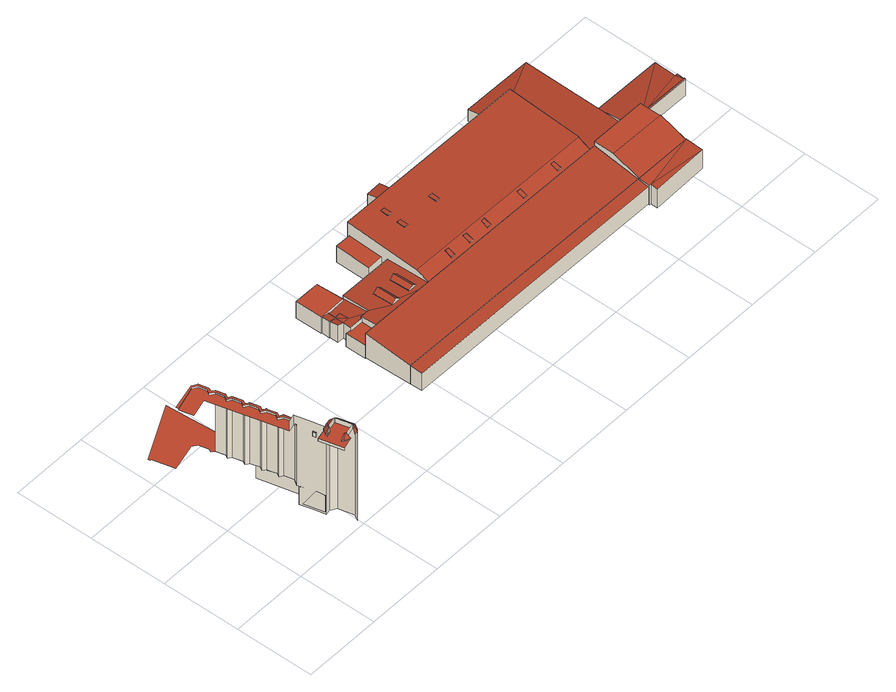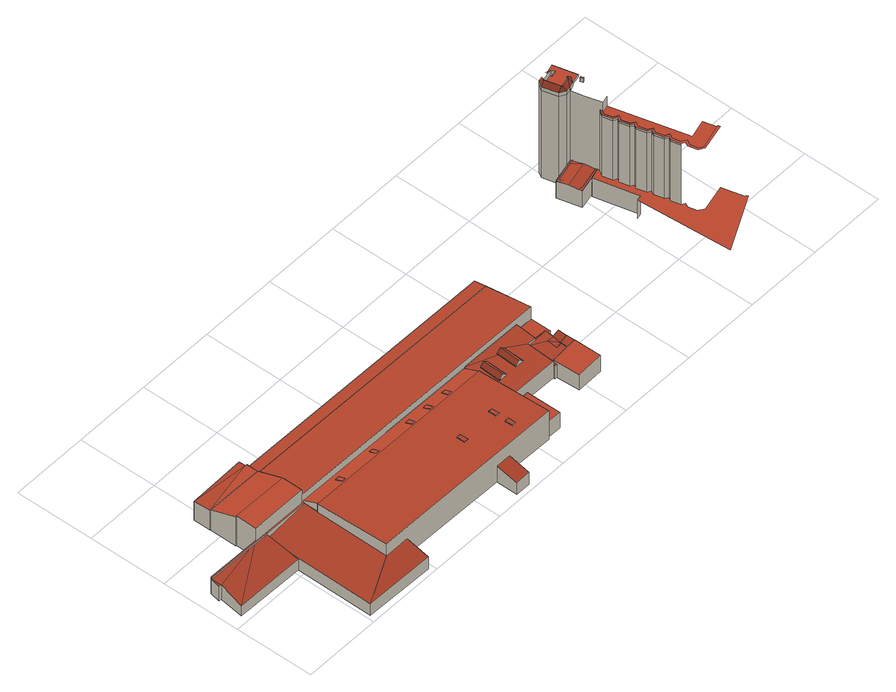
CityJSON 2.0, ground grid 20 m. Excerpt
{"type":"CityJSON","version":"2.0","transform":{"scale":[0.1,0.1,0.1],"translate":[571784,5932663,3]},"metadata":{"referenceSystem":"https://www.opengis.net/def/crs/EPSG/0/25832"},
"CityObjects":{
"building1":{"type":"Building","attributes":{"Grundfläche 2D":"2088.692137","Grundhöhe NN":"3.072"},"children":["building1-1"],"geometry":[{"type":"MultiSurface","lod":"3","boundaries":[[[0,1,2,3]],[[4,5,6,7]],[[8,9,10,11]],[[12,0,3,13]],[[14,15,10,9,16]],[[17,4,7,18,19]],[[20,21,6]],[[7,6,21,18]],[[22,16,9,23]],[[24,4,17,25]],[[11,10,15,26]],[[22,27,28,14,16]],[[29,30,31,12,13,8,11]],[[25,17,19,32]],[[19,18,21,33,32]],[[29,11,26,34,30]],[[25,32,33,24]],[[35,33,21,36]],[[27,22,23,37]],[[28,38,26,15,14]],[[35,39,40,41,42,43,38,37,23,9,8,13,3,2,44,5,4,24,33]],[[28,27,37,38]],[[38,43,34,26]],[[45,46,47,48]],[[30,34,49]],[[30,49,50,51,52,31]],[[43,42,53,34]],[[39,35,36,54]],[[55,56,57,58,59,60,61,62,46,45,63,64,65,66,67,68,69]],[[70,54,71]],[[49,34,53,72]],[[73,74,75,76,77,78,79,80,81,82,47,46,62,83,84,85,86,87,88,89,90,91,92,93]],[[67,94,95,68]],[[67,50,49,72,94]],[[61,96,83,62]],[[85,84,97,98]],[[59,99,100,101,102,60]],[[88,87,103,104]],[[85,98,105,86]],[[100,99,59,58,106,107]],[[91,90,108,109]],[[88,104,110,89]],[[40,39,54,111]],[[73,93,112,113]],[[96,97,84,83]],[[91,109,114,92]],[[42,41,115,53]],[[41,40,111,115]],[[116,54,70]],[[87,86,105,103]],[[73,113,117,74]],[[118,119,120,121,122,123,124,125,126,127,128,129,130,131,132,133,134,135,136,137,138,139,140,141,142,143,144,145,146,147,148,149,150,151,152,153,154,155,117,113,112,114,109,108,110,104,103,105,98,97,96,61,60,102,101]],[[156,157,158,159,160,161]],[[156,162,163,122,121,120]],[[90,89,110,108]],[[158,157,156,120,119,118]],[[164,165,166,167,168,169,170,171,172,173,174,175,176,177,178,179,180,181,182,183,184,185,186,187,188,189,190,191,192,193,194,195,196,197,198,161,160,159,107,106,58,57,199]],[[200,201,116,70]],[[163,162,156,161,198,197]],[[202,128,127,203]],[[203,204,205,194,193,192]],[[93,92,114,112]],[[100,158,118,101]],[[205,204,203,127,126,125]],[[116,206,115,111]],[[111,54,116]],[[100,107,159,158]],[[203,192,191,202]],[[207,208,132,131]],[[207,209,210,190,189,188]],[[94,211,212,95]],[[201,200,213,214]],[[210,209,207,131,130,129]],[[215,184,183,216]],[[163,217,218,205,125,124,123,122]],[[194,205,218,217,163,197,196,195]],[[207,188,187,208]],[[219,137,136,216]],[[72,53,206]],[[53,115,206]],[[199,57,56,220]],[[215,216,136,135]],[[211,94,72,206]],[[216,183,182,219]],[[202,191,190,210]],[[202,210,129,128]],[[208,221,222,215,135,134,133,132]],[[184,215,222,221,208,187,186,185]],[[219,223,224,139,138,137]],[[224,223,219,182,181,180]],[[201,211,206,116]],[[211,201,214,212]],[[164,199,220,225]],[[165,164,225,226]]],"semantics":{"surfaces":[{"type":"WallSurface"},{"type":"RoofSurface"}],"values":[0,0,0,0,0,0,1,1,0,0,1,1,0,1,0,1,0,0,0,0,1,0,0,0,1,0,0,0,0,1,1,1,0,0,0,0,0,0,0,0,0,0,0,0,0,0,0,0,1,0,0,1,0,0,0,0,1,0,0,0,0,0,0,0,1,1,0,0,0,0,0,0,0,0,0,0,0,0,1,1,0,0,0,0,0,0,0,0,0,0,0,0,0,0]}}]},
"building1-1":{"type":"BuildingInstallation","parents":["building1"],"geometry":[{"type":"MultiSurface","lod":"3","boundaries":[[[227,228,229,230]],[[231,232,230,229]],[[227,230,232,233]],[[233,234,228,227]],[[229,228,234,231]]],"semantics":{"surfaces":[{"type":"RoofSurface"},{"type":"WallSurface"}],"values":[0,1,1,1,1]}}]},
"building2":{"type":"Building","attributes":{"Grundfläche 2D":"43.017981","Grundhöhe NN":"3.666"},"children":["building2-1"],"geometry":[{"type":"Solid","lod":"3","boundaries":[[[[235,236,237,238,57,239,240,241,242]],[[243,240,244,245]],[[246,247,241,240,243,245]],[[248,245,244]],[[57,238,249,250]],[[238,237,236,251,249]],[[248,244,240,239,57,250,252]],[[246,245,248,252,253]],[[242,241,247,246,253,251,236,235]],[[253,252,250,249,251]]]],"semantics":{"surfaces":[{"type":"RoofSurface"},{"type":"WallSurface"},{"type":"GroundSurface"}],"values":[[0,0,0,0,1,1,1,1,1,2]]}}]},
"building2-1":{"type":"BuildingInstallation","parents":["building2"],"geometry":[{"type":"MultiSurface","lod":"3","boundaries":[[[254,255,256,242,257,258,259]],[[247,260,261,262,263,264,265,266]],[[238,57,259,258]],[[237,238,258,257,236]],[[57,239,254,259]],[[267,255,254,239]],[[256,255,267]],[[261,260,268]],[[269,243,244,264,263,262,261,268]],[[265,264,244,248]],[[248,245,246,266,265]],[[247,266,246]],[[235,236,257,242]]],"semantics":{"surfaces":[{"type":"RoofSurface"},{"type":"WallSurface"}],"values":[0,0,1,1,1,1,1,1,1,1,1,1,1]}}]},
"building3":{"type":"Building","attributes":{"Grundfläche 2D":"862.318429","Grundhöhe NN":"3.703"},"geometry":[{"type":"Solid","lod":"3","boundaries":[[[[270,271,272,273,274,275,276,277]],[[278,279,272,271,270,277,276,280,281,282]],[[273,272,279,283]],[[284,275,274,273,283,285]],[[276,275,284,280]],[[282,281,280,284,285,283,279,278]]]],"semantics":{"surfaces":[{"type":"RoofSurface"},{"type":"WallSurface"},{"type":"GroundSurface"}],"values":[[0,1,1,1,1,2]]}}]},
"building4":{"type":"Building","attributes":{"Grundfläche 2D":"276.962793","Grundhöhe NN":"3.714"},"geometry":[{"type":"Solid","lod":"3","boundaries":[[[[286,287,288,289,290,291]],[[292,293,289]],[[293,294,290,289]],[[277,276,295,296,297,298,272,271,270]],[[299,300,288,287,286,291,298,297,296]],[[289,288,300,301]],[[292,289,301,302]],[[293,292,302,303]],[[294,293,303,304]],[[305,298,291]],[[291,290,294,304,305]],[[272,298,305,279]],[[282,281,280,276,277,270,271,272,279,278]],[[295,276,280,306]],[[296,295,306,299]],[[304,303,302,301,300,299,306,280,281,282,278,279,305]]]],"semantics":{"surfaces":[{"type":"RoofSurface"},{"type":"WallSurface"},{"type":"GroundSurface"}],"values":[[0,0,0,0,1,1,1,1,1,1,1,1,1,1,1,2]]}}]},
"building5":{"type":"Building","attributes":{"Grundfläche 2D":"2081.937948","Grundhöhe NN":"3.522"},"children":["building5-1","building5-2","building5-3","building5-4","building5-5","building5-6","building5-7","building5-8","building5-9"],"geometry":[{"type":"Solid","lod":"3","boundaries":[[[[307,308,309,310,311,312]],[[309,313,314,310]],[[315,316,317,318]],[[319,316,315,320]],[[321,322,323,324,325]],[[326,327,324,323,328]],[[329,330,331,332,333,334,335,336,337]],[[333,338,339,334]],[[340,336,335]],[[341,325,342,343,344,345,346,347,348,349,350,351],[352,353,354,355]],[[345,344,356,357,358,341,351,359]],[[360,361,362,363]],[[364,365,366,367,368]],[[366,365,369]],[[366,369,370]],[[366,370,371]],[[372,373,374,375]],[[376,377,378,379,380,381,382,370,369,383]],[[369,365,364,384,385,383]],[[386,387,384]],[[387,385,384]],[[388,389,390,391,392,393]],[[394,395,396,397]],[[398,291,290,399,397,396]],[[400,401,402,403,404,405,406]],[[367,407,408,409,400,410]],[[346,345,308,307,312,348,347]],[[308,345,359,313,309]],[[350,314,313,359,351]],[[314,350,349,348,312,311,310]],[[318,317,353,352]],[[318,352,355,320,315]],[[319,320,355,354]],[[319,354,353,317,316]],[[329,337,411,412]],[[413,414,333,332,331,330,415,416]],[[338,333,414,417]],[[339,338,417,418]],[[321,325,341]],[[342,419,420,376,343]],[[343,376,383,344]],[[344,383,385,356]],[[390,389,358,357,356,385,387]],[[341,358,389,421,422,321]],[[362,361,423,424]],[[363,362,424,425]],[[360,363,425,426]],[[368,367,427,428]],[[364,368,428,429]],[[372,375,430,431]],[[373,372,431,432]],[[374,373,432,433]],[[377,376,420,434]],[[378,377,434,435]],[[371,370,382]],[[386,384,364,429,436,392,391]],[[386,391,390,387]],[[393,392,436,437]],[[388,393,437,438]],[[389,388,438,421]],[[322,321,422,411,337,439]],[[336,340,323,322,439,337]],[[323,340,335,328]],[[328,335,334,326]],[[418,430,375,374,433,440,327,326,334,339]],[[361,360,426,419,342,325,324,327,440,423]],[[330,329,441,395,394,442,415]],[[398,396,395,441,329,412,443,291]],[[290,291,443,444]],[[399,290,444,445]],[[397,399,445,446]],[[394,397,446,442]],[[400,406,447,448]],[[380,401,400,409,381]],[[435,449,404,403,402,401,380,379,378]],[[405,404,449,450]],[[406,405,450,447]],[[410,400,448,451]],[[367,366,407]],[[427,367,410,451]],[[381,409,408,407,366,371,382]],[[417,414,413,416,415,442,446,445,444,443,412,411,422,421,438,437,436,429,428,427,451,448,447,450,449,435,434,420,419,426,425,424,423,440,433,432,431,430,418]]]],"semantics":{"surfaces":[{"type":"RoofSurface"},{"type":"WallSurface"},{"type":"GroundSurface"}],"values":[[0,0,0,0,0,0,0,0,0,0,0,0,0,0,0,0,0,0,0,0,0,0,0,0,0,0,1,1,1,1,1,1,1,1,1,1,1,1,1,1,1,1,1,1,1,1,1,1,1,1,1,1,1,1,1,1,1,1,1,1,1,1,1,1,1,1,1,1,1,1,1,1,1,1,1,1,1,1,1,1,1,2]]}}]},
"building5-1":{"type":"BuildingInstallation","parents":["building5"],"geometry":[{"type":"MultiSurface","lod":"3","boundaries":[[[452,453,454,455]],[[455,454,456,457]],[[457,458,452,455]],[[453,452,458,459]],[[459,456,454,453]]],"semantics":{"surfaces":[{"type":"RoofSurface"},{"type":"WallSurface"}],"values":[0,1,1,1,1]}}]},
"building5-2":{"type":"BuildingInstallation","parents":["building5"],"geometry":[{"type":"MultiSurface","lod":"3","boundaries":[[[460,461,462,463]],[[463,462,464,465]],[[465,466,460,463]],[[461,460,466,467]],[[467,464,462,461]]],"semantics":{"surfaces":[{"type":"RoofSurface"},{"type":"WallSurface"}],"values":[0,1,1,1,1]}}]},
"building5-3":{"type":"BuildingInstallation","parents":["building5"],"geometry":[{"type":"MultiSurface","lod":"3","boundaries":[[[468,469,470,471]],[[472,473,471,470]],[[468,471,473,474]],[[469,468,474,475]],[[470,469,475,472]]],"semantics":{"surfaces":[{"type":"RoofSurface"},{"type":"WallSurface"}],"values":[0,1,1,1,1]}}]},
"building5-4":{"type":"BuildingInstallation","parents":["building5"],"geometry":[{"type":"MultiSurface","lod":"3","boundaries":[[[476,477,478,479]],[[479,478,480,481]],[[481,482,476,479]],[[477,476,482,483]],[[483,480,478,477]]],"semantics":{"surfaces":[{"type":"RoofSurface"},{"type":"WallSurface"}],"values":[0,1,1,1,1]}}]},
"building5-5":{"type":"BuildingInstallation","parents":["building5"],"geometry":[{"type":"MultiSurface","lod":"3","boundaries":[[[484,485,486,487]],[[488,489,487,486]],[[484,487,489,490]],[[485,484,490,491]],[[486,485,491,488]]],"semantics":{"surfaces":[{"type":"RoofSurface"},{"type":"WallSurface"}],"values":[0,1,1,1,1]}}]},
"building5-6":{"type":"BuildingInstallation","parents":["building5"],"geometry":[{"type":"MultiSurface","lod":"3","boundaries":[[[492,493,494,495]],[[495,494,496,497]],[[492,495,497,498]],[[493,492,498,499]],[[494,493,499,496]]],"semantics":{"surfaces":[{"type":"RoofSurface"},{"type":"WallSurface"}],"values":[0,1,1,1,1]}}]},
"building5-7":{"type":"BuildingInstallation","parents":["building5"],"geometry":[{"type":"MultiSurface","lod":"3","boundaries":[[[500,501,502,503]],[[503,502,504,505]],[[500,503,505,506]],[[501,500,506,507]],[[502,501,507,504]]],"semantics":{"surfaces":[{"type":"RoofSurface"},{"type":"WallSurface"}],"values":[0,1,1,1,1]}}]},
"building5-8":{"type":"BuildingInstallation","parents":["building5"],"geometry":[{"type":"MultiSurface","lod":"3","boundaries":[[[508,509,510,511]],[[508,511,512,513]],[[511,510,514,512]],[[509,508,513,515]],[[510,509,515,514]]],"semantics":{"surfaces":[{"type":"RoofSurface"},{"type":"WallSurface"}],"values":[0,1,1,1,1]}}]},
"building5-9":{"type":"BuildingInstallation","parents":["building5"],"geometry":[{"type":"MultiSurface","lod":"3","boundaries":[[[516,517,518,519,520,439,441]],[[330,331,332,518,517,516]],[[332,521,336,520,519,518]],[[336,337,439,520]],[[337,329,330,516,441,439]]],"semantics":{"surfaces":[{"type":"RoofSurface"},{"type":"WallSurface"}],"values":[0,1,1,1,1]}}]},
"building6":{"type":"Building","attributes":{"Grundfläche 2D":"157.874158","Grundhöhe NN":"3.568"},"children":["building6-1"],"geometry":[{"type":"Solid","lod":"3","boundaries":[[[[522,523,524,525,526,527,528,529]],[[530,531,522,532,533]],[[530,525,524,523,522,531]],[[534,530,533]],[[532,522,529,535,536]],[[534,533,532,536,537]],[[530,534,537,538]],[[525,530,538,539]],[[526,525,539,540]],[[529,528,527,526,540,541,542,535]],[[540,539,538,537,536,535,542,541]]]],"semantics":{"surfaces":[{"type":"RoofSurface"},{"type":"WallSurface"},{"type":"GroundSurface"}],"values":[[0,0,0,0,1,1,1,1,1,1,2]]}}]},
"building6-1":{"type":"BuildingInstallation","parents":["building6"],"geometry":[{"type":"MultiSurface","lod":"3","boundaries":[[[543,544,517,516,545,546,547]],[[522,532,545,516,529]],[[532,533,546,545]],[[547,546,533,548,531,524,523,528,517,544,543]],[[516,517,528,529]]],"semantics":{"surfaces":[{"type":"RoofSurface"},{"type":"WallSurface"}],"values":[0,1,1,1,1]}}]}
},
"vertices":[
[128,64,262],[143,4,262],[143,4,269],[128,64,269],[155,22,269],[157,18,269],[157,18,272],[155,22,272],[146,58,269],[147,54,269],[147,54,272],[146,58,272],[154,70,262],[154,70,269],[158,58,262],[158,58,283],[147,54,262],[155,22,262],[166,24,283],[166,24,262],[171,10,272],[168,21,283],[156,57,262],[156,57,269],[167,25,269],[167,25,262],[158,60,283],[159,58,262],[158,60,262],[154,70,272],[155,72,272],[155,72,262],[168,21,262],[168,21,269],[159,62,283],[169,21,269],[169,21,283],[159,58,269],[158,60,269],[195,27,269],[196,29,269],[186,67,269],[184,68,269],[159,62,269],[169,11,269],[151,150,262],[151,150,233],[132,145,233],[132,145,262],[170,76,272],[170,76,265],[167,76,270],[167,76,262],[184,68,283],[195,27,283],[162,108,1],[154,138,1],[154,138,56],[153,142,56],[153,142,233],[153,142,238],[152,148,238],[152,148,233],[153,142,262],[154,138,262],[162,108,262],[169,78,262],[170,76,262],[170,76,1],[169,78,1],[198,16,272],[186,13,272],[182,79,272],[111,299,233],[117,310,233],[113,330,233],[101,338,233],[108,349,233],[103,370,233],[92,376,233],[28,359,233],[37,324,233],[83,336,233],[157,158,233],[151,178,233],[140,185,233],[147,196,233],[142,216,233],[131,223,233],[137,234,233],[132,255,233],[121,262,233],[127,272,233],[122,293,233],[182,79,262],[182,79,1],[157,158,238],[151,178,238],[140,185,238],[154,144,233],[162,157,233],[162,157,238],[154,144,238],[142,216,238],[131,223,238],[147,196,238],[154,144,56],[162,157,56],[132,255,238],[121,262,238],[137,234,238],[196,29,283],[122,293,238],[111,299,238],[127,272,238],[186,67,283],[207,31,272],[117,310,238],[156,182,238],[154,183,238],[147,186,238],[151,194,238],[152,195,238],[152,197,238],[146,217,238],[146,220,238],[144,221,238],[138,225,238],[143,234,238],[136,258,238],[134,259,238],[128,263,238],[133,272,238],[132,274,238],[127,294,238],[126,297,238],[118,302,238],[123,310,238],[123,312,238],[117,334,238],[116,335,238],[109,340,238],[113,348,238],[113,350,238],[108,371,238],[107,373,238],[105,374,238],[95,380,238],[94,381,238],[27,364,238],[28,359,238],[92,376,238],[103,370,238],[108,349,238],[101,338,238],[113,330,238],[147,186,233],[154,183,233],[156,182,233],[156,182,56],[154,183,56],[147,186,56],[151,194,233],[152,195,233],[153,255,56],[166,258,56],[150,497,56],[8,425,56],[10,419,56],[13,420,56],[27,364,56],[94,381,56],[95,380,56],[105,374,56],[107,373,56],[108,371,56],[113,350,56],[113,348,56],[109,340,56],[116,335,56],[117,334,56],[123,312,56],[123,310,56],[118,302,56],[126,297,56],[127,294,56],[132,274,56],[133,272,56],[128,263,56],[134,259,56],[136,258,56],[143,234,56],[138,225,56],[144,221,56],[146,220,56],[146,217,56],[152,197,56],[152,195,56],[151,194,56],[180,145,56],[198,16,262],[207,31,262],[143,234,233],[138,225,233],[144,221,233],[146,220,233],[197,70,272],[128,263,233],[133,272,233],[134,259,233],[136,258,233],[197,70,262],[197,70,1],[198,16,1],[207,31,1],[126,297,233],[118,302,233],[152,197,233],[146,217,233],[123,310,233],[180,145,1],[132,274,233],[127,294,233],[123,312,233],[117,334,233],[153,255,1],[166,258,1],
[133,73,274],[136,74,274],[134,82,274],[131,81,274],[134,82,262],[131,81,262],[133,73,262],[136,74,262],
[222,151,56],[221,155,56],[215,154,56],[180,145,55],[155,134,56],[162,108,60],[229,125,60],[224,143,57],[179,84,56],[168,82,56],[181,81,56],[236,95,56],[233,107,57],[169,78,56],[180,145,7],[154,138,7],[221,155,7],[169,78,7],[236,95,7],
[155,134,57],[216,149,57],[218,141,57],[221,155,57],[180,145,57],[154,138,57],[226,105,57],[228,97,57],[180,85,57],[179,84,57],[168,82,57],[169,78,57],[236,95,57],[216,149,56],[228,97,56],[180,85,56],
[1273,177,62],[1275,177,62],[1276,177,62],[1277,297,79],[1274,297,79],[559,305,79],[563,185,62],[1271,177,62],[1275,177,7],[1276,177,7],[563,185,7],[1271,177,7],[1273,177,7],[1277,297,7],[559,305,7],[1274,297,7],
[1276,173,64],[1275,148,64],[1275,145,64],[1279,145,64],[1424,174,65],[1276,175,65],[1279,127,62],[1426,130,62],[1426,174,65],[564,155,58],[1275,148,58],[1276,173,61],[1276,175,62],[1275,148,7],[1275,145,7],[1279,145,7],[1279,127,7],[1426,130,7],[1426,174,7],[1276,175,7],[564,155,7],
[672,378,58],[672,328,61],[683,328,70],[684,380,68],[677,380,62],[672,381,58],[694,328,61],[695,380,58],[736,380,68],[736,327,70],[746,327,61],[747,380,58],[724,328,61],[725,380,58],[768,303,59],[1274,297,59],[1274,338,78],[768,344,78],[768,309,61],[1278,529,90],[770,535,90],[1276,338,78],[1277,297,54],[1391,296,40],[1391,300,40],[1391,301,40],[1394,585,40],[1278,529,54],[1276,338,54],[1274,302,54],[1274,297,54],[1214,588,40],[1213,529,54],[1274,338,54],[768,303,62],[769,425,54],[630,427,54],[629,357,58],[672,328,60],[672,340,59],[672,378,57],[672,381,56],[677,380,56],[695,380,57],[694,332,59],[747,380,57],[746,327,60],[724,328,60],[725,380,57],[606,357,57],[606,354,58],[605,305,62],[694,328,60],[769,441,49],[770,530,52],[730,531,52],[729,441,49],[573,377,51],[573,378,50],[575,399,48],[556,399,54],[556,377,56],[590,378,50],[590,402,48],[575,402,47],[933,588,40],[894,588,40],[893,533,53],[932,533,53],[630,427,45],[630,431,44],[624,431,44],[624,426,45],[624,422,45],[575,420,46],[575,402,48],[629,357,52],[572,357,52],[606,357,52],[572,355,53],[606,354,53],[559,305,43],[605,305,43],[606,354,43],[572,355,43],[572,357,43],[559,358,43],[1422,296,92],[1277,297,92],[1276,245,92],[1422,243,92],[1276,180,67],[1424,243,92],[555,420,54],[624,422,51],[624,426,51],[624,431,51],[621,491,51],[553,489,54],[554,420,54],[575,399,49],[575,402,49],[575,420,49],[555,399,54],[1274,297,5],[1277,297,5],[1391,301,5],[1394,585,5],[1391,296,5],[1391,300,5],[1214,588,5],[1213,529,5],[769,425,5],[630,427,5],[605,305,5],[768,303,5],[770,530,5],[730,531,5],[729,441,5],[769,441,5],[556,399,5],[556,377,5],[573,377,5],[932,533,5],[933,588,5],[894,588,5],[893,533,5],[630,431,5],[624,431,5],[572,357,5],[559,358,5],[559,305,5],[1274,297,55],[770,535,5],[1277,297,55],[1422,296,5],[1276,175,5],[1424,174,5],[1424,243,5],[1422,243,5],[554,420,5],[555,420,5],[621,491,5],[553,489,5],[555,399,5],
[1085,316,69],[1085,334,76],[1075,335,76],[1075,317,69],[1075,335,75],[1075,317,67],[1085,316,67],[1085,334,75],
[1181,333,76],[1181,315,69],[1191,315,69],[1191,333,76],[1191,315,67],[1191,333,75],[1181,333,75],[1181,315,67],
[849,319,69],[859,319,69],[860,337,76],[849,337,76],[860,337,75],[849,337,75],[849,319,67],[859,319,67],
[840,504,90],[839,484,89],[850,484,89],[850,504,90],[850,484,87],[850,504,88],[840,504,88],[839,484,87],
[948,437,86],[949,458,87],[938,458,87],[938,437,86],[938,458,85],[938,437,84],[948,437,84],[949,458,85],
[906,337,76],[906,318,69],[916,318,69],[916,336,76],[916,318,67],[916,336,75],[906,337,75],[906,318,67],
[973,318,69],[973,336,76],[963,336,76],[962,318,69],[963,336,75],[962,318,67],[973,318,67],[973,336,75],
[849,459,87],[839,459,87],[839,439,86],[849,438,86],[849,438,84],[849,459,85],[839,439,84],[839,459,85],
[1391,296,55],[1391,300,55],[1391,301,55],[1277,302,55],[1274,302,55],[1277,302,54],
[1422,296,52],[1395,300,52],[1429,300,52],[1570,384,37],[1392,387,37],[1391,301,51],[1391,300,52],[1391,296,52],[1561,321,49],[1443,299,52],[1562,294,52],[1563,298,52],[1567,320,49],[1391,296,6],[1562,294,6],[1567,320,6],[1561,321,6],[1570,384,6],[1392,387,6],[1391,301,6],[1391,300,6],
[1443,299,55],[1395,300,55],[1562,294,55],[1563,298,55],[1562,298,55],[1562,298,52]
]}
